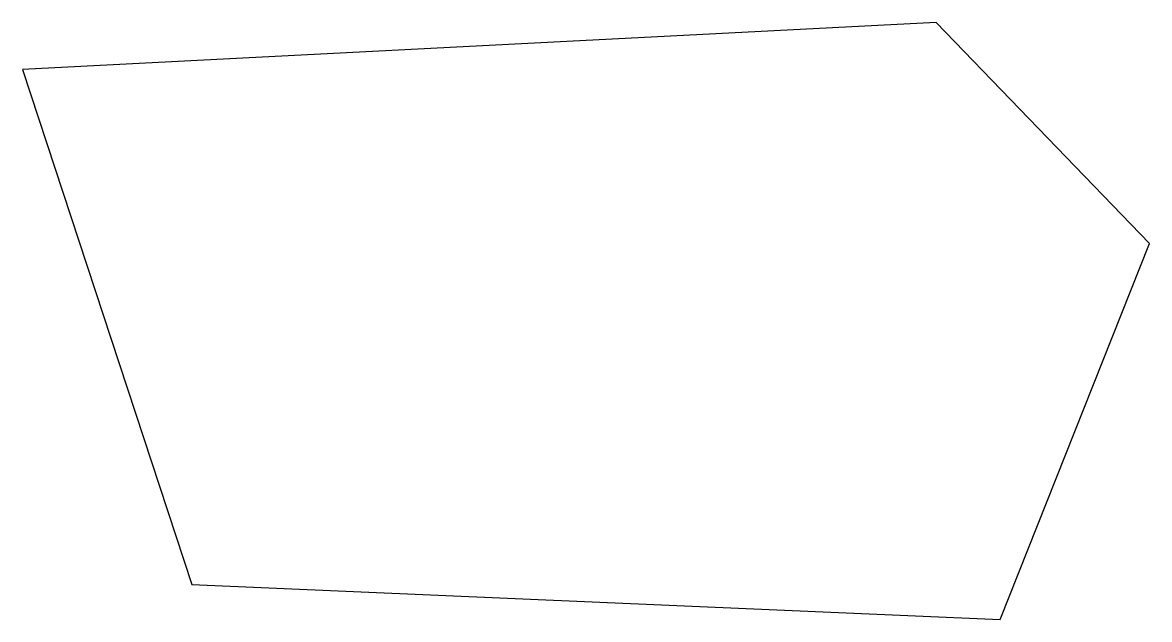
# Model space of a CAD drawing. Header units: millimetres. Extents: x 871 to 1212, y 1035 to 1215.
import ezdxf

# ---------------------------------------------------------------- set-up
doc = ezdxf.new("R2010")
doc.units = ezdxf.units.MM

msp = doc.modelspace()

# ---------------------------------------------------------------- linework, layer by layer
for p, q in [((1147.53, 1214.82), (871.38, 1200.59, 50)), ((1211.95, 1148.03), (1147.53, 1214.82)), ((871.38, 1200.59, 50), (922.51, 1045.05)), ((1166.87, 1034.51), (1211.95, 1148.03)), ((922.51, 1045.05), (1166.87, 1034.51))]:
    msp.add_line(p, q)

doc.saveas('drawing.dxf')
